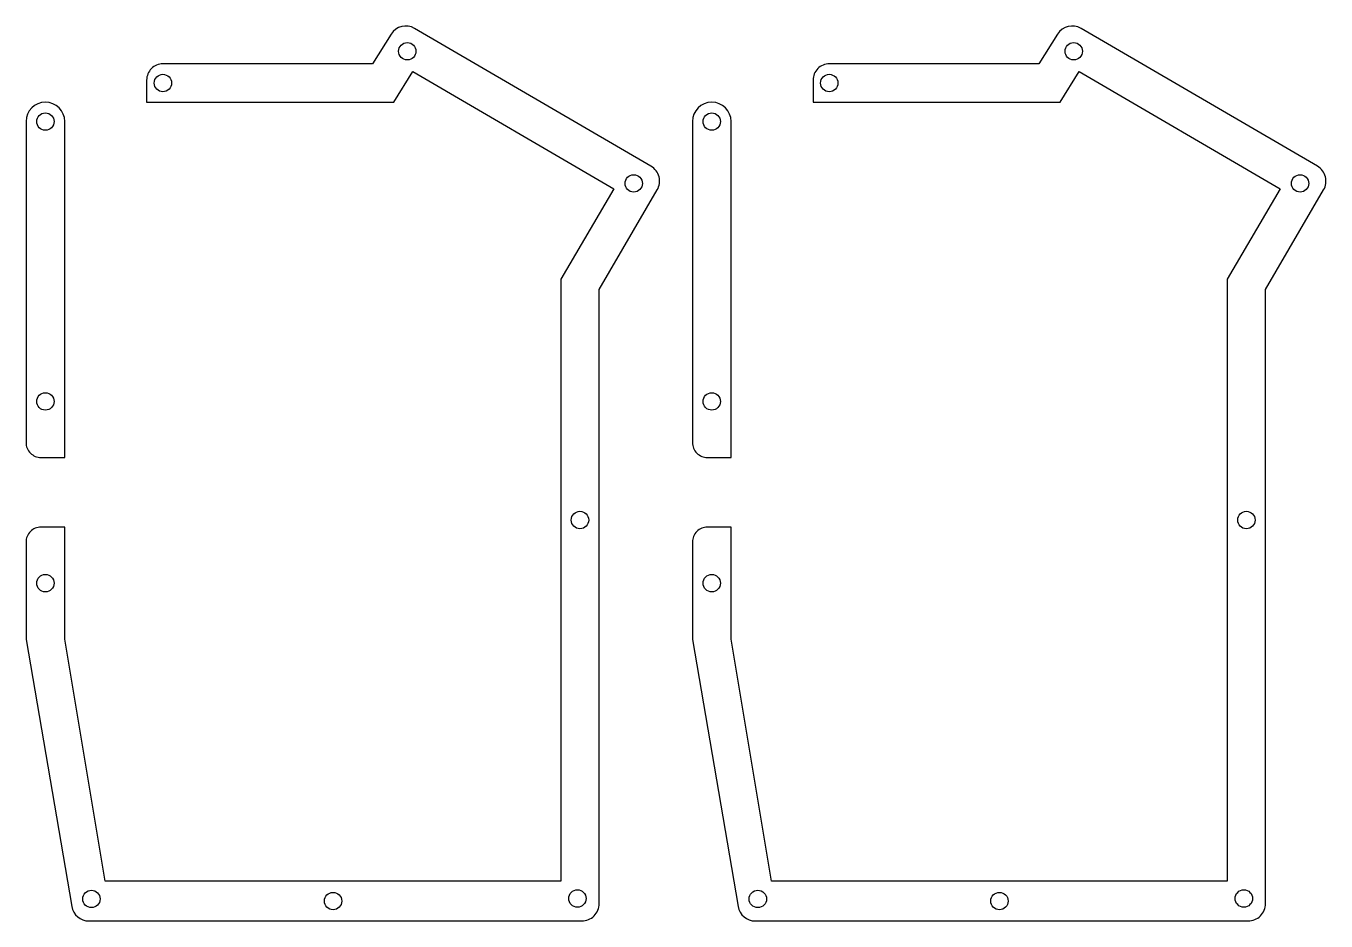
# Model space of a CAD drawing. Extents: x -7 to 217, y 225 to 380.
import ezdxf

# ---------------------------------------------------------------- set-up
doc = ezdxf.new("R2010")
doc.units = 0
doc.header["$MEASUREMENT"] = 0
doc.layers.add('cutouts', color=2, linetype='Continuous', plot=False)
doc.layers.add('midholes', color=1, linetype='Continuous', plot=False)

msp = doc.modelspace()

# ---------------------------------------------------------------- linework, layer by layer
at = {"layer": 'cutouts', "linetype": 'Continuous'}
for points in [[(-7.22, 290.61), (-7.22, 273.78), (0.68, 227.71, 0.365317), (3.63, 225.22), (88.68, 225.22, 0.414214), (91.68, 228.22), (91.68, 334.18), (101.71, 351.38, 0.414238), (100.63, 355.49), (59.85, 379.27, 0.405288), (55.79, 378.27), (52.59, 373.15), (16.4, 373.15, 0.414214), (13.6, 370.34), (13.6, 366.53), (56.24, 366.53), (59.54, 371.82), (94.2, 351.6), (85.09, 335.99), (85.09, 232.11), (6.45, 232.11), (-0.53, 273.85), (-0.53, 293.19), (-4.63, 293.2, 0.414214), (-7.22, 290.61)], [(107.78, 290.61), (107.78, 273.78), (115.68, 227.71, 0.365317), (118.63, 225.22), (203.68, 225.22, 0.414214), (206.68, 228.22), (206.68, 334.18), (216.71, 351.38, 0.414238), (215.63, 355.49), (174.85, 379.27, 0.405288), (170.79, 378.27), (167.59, 373.15), (131.4, 373.15, 0.414214), (128.6, 370.34), (128.6, 366.53), (171.24, 366.53), (174.54, 371.82), (209.2, 351.6), (200.09, 335.99), (200.09, 232.11), (121.45, 232.11), (114.47, 273.85), (114.47, 293.19), (110.37, 293.2, 0.414214), (107.78, 290.61)]]:
    msp.add_lwpolyline(points, format="xyb", dxfattribs=at)
for points in [[(-4.63, 305.21), (-0.53, 305.21), (-0.53, 363.19, 1), (-7.22, 363.19), (-7.22, 307.8, 0.414214)], [(110.37, 305.21), (114.47, 305.21), (114.47, 363.19, 1), (107.78, 363.19), (107.78, 307.8, 0.414214)]]:
    msp.add_lwpolyline(points, format="xyb", close=True, dxfattribs=at)
at = {"layer": 'midholes', "linetype": 'Continuous'}
for centre in [(58.58, 375.32), (173.58, 375.32), (16.4, 369.84), (131.4, 369.84), (-3.88, 363.19), (111.12, 363.19), (97.65, 352.51), (212.65, 352.51), (-3.88, 314.88), (111.12, 314.88), (88.38, 294.42), (203.38, 294.42), (-3.88, 283.52), (111.12, 283.52), (4.07, 229.02), (45.77, 228.66), (87.94, 229.1), (119.07, 229.02), (160.77, 228.66), (202.94, 229.1)]:
    msp.add_circle(centre, 1.5, dxfattribs=at)

doc.saveas('drawing.dxf')
